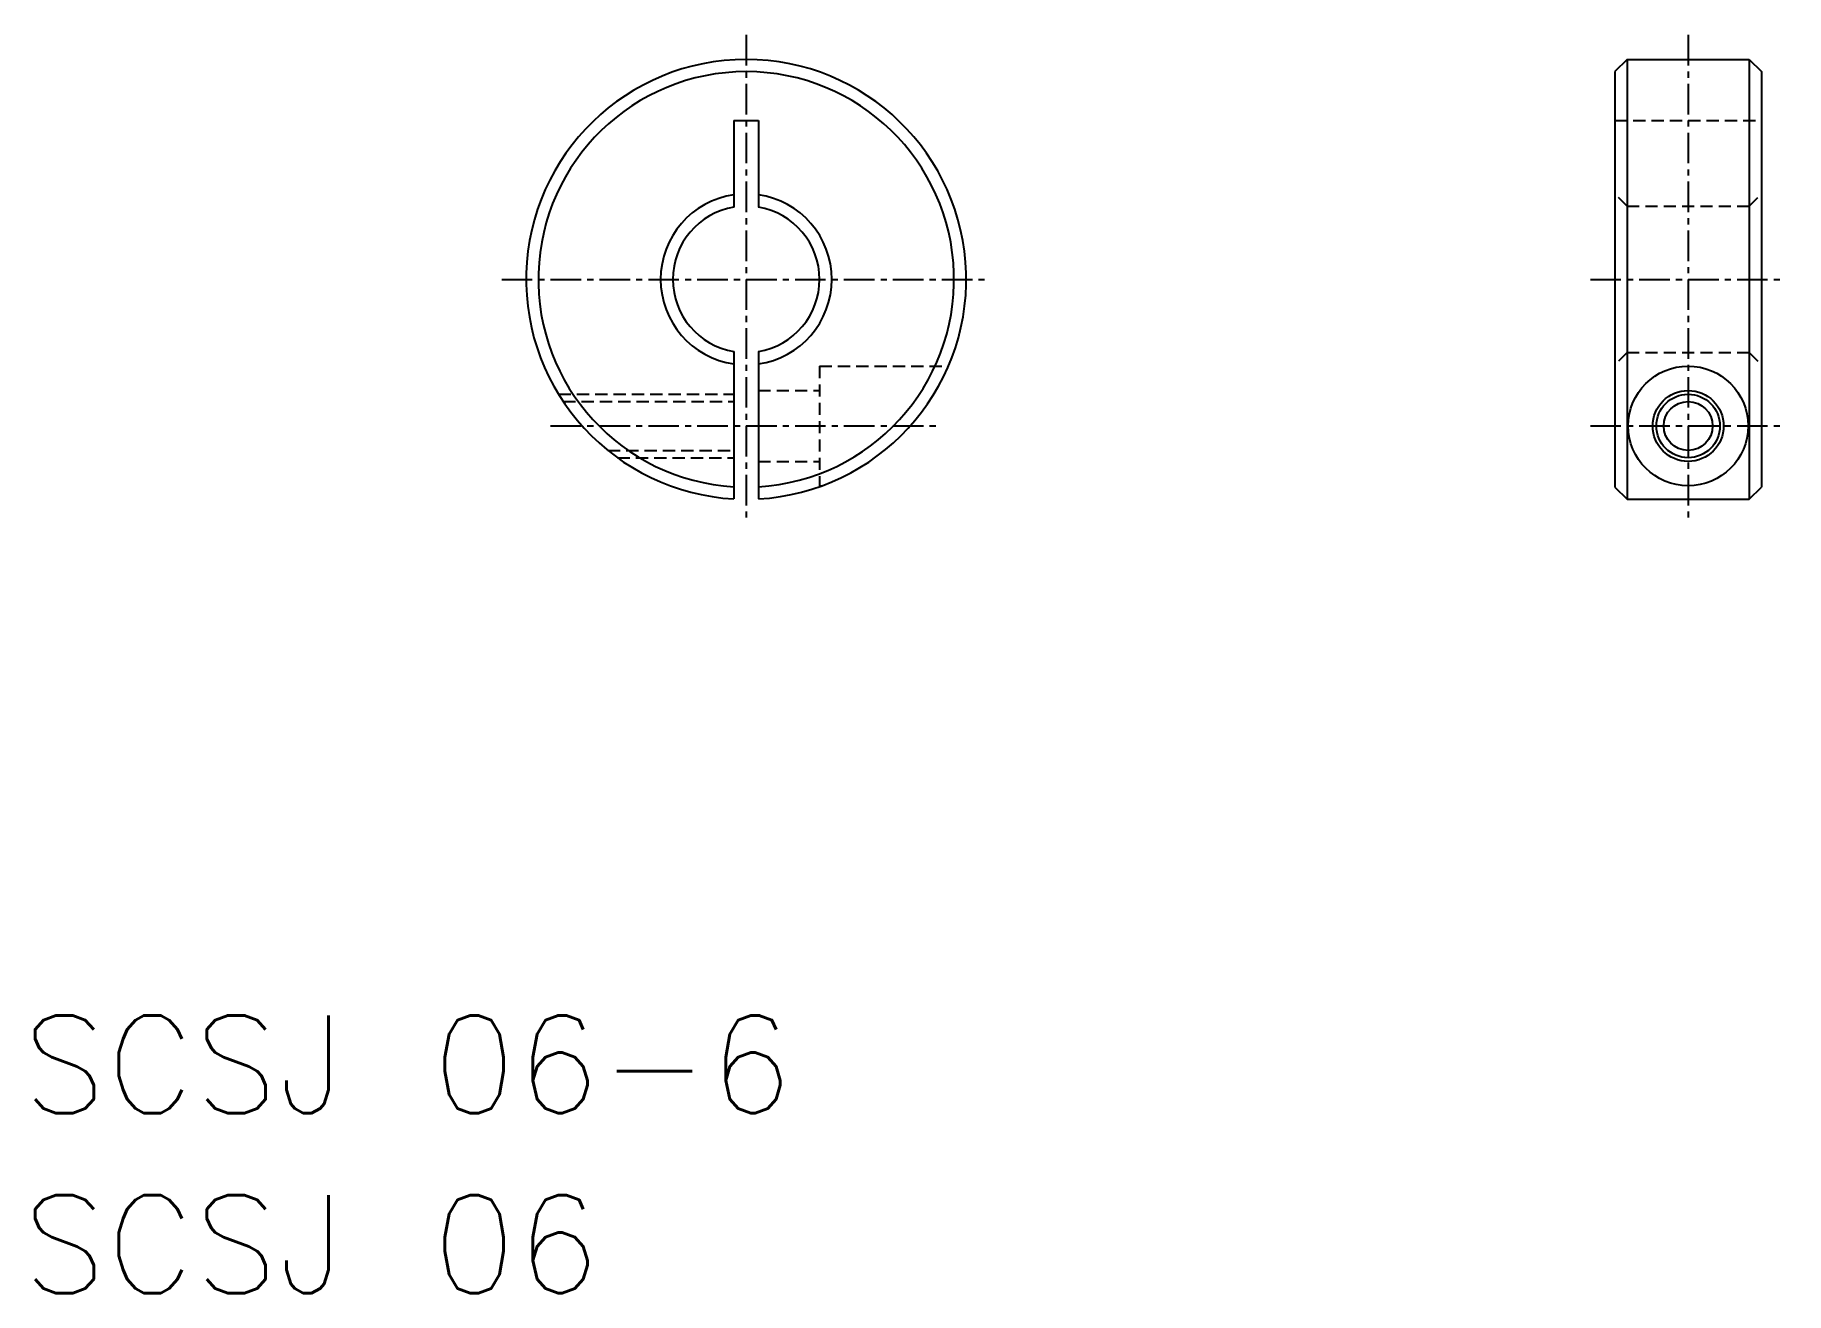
# Model space of a CAD drawing. Extents: x 263.4 to 335, y 59 to 110.5.
import ezdxf

# ---------------------------------------------------------------- set-up
doc = ezdxf.new("R2010")
doc.units = 0
doc.linetypes.add('CENTER', pattern=[2, 1.25, -0.25, 0.25, -0.25])
doc.linetypes.add('DASHED', pattern=[0.75, 0.5, -0.25])
doc.layers.get('0').update_dxf_attribs({"linetype": 'CONTINUOUS'})
doc.layers.add('CENTER', color=1, linetype='CENTER')
doc.styles.get("Standard").update_dxf_attribs({"font": 'txt.shx', "bigfont": 'bigfont.shx'})

msp = doc.modelspace()

# ---------------------------------------------------------------- linework, layer by layer
at = {"color": 7, "linetype": 'CONTINUOUS'}
for p, q in [((328.501, 109.466), (328.001, 108.966)), ((328.001, 108.966), (328.001, 91.966)), ((328.501, 109.466), (333.501, 109.466)), ((328.501, 109.466), (328.501, 91.466)), ((333.501, 109.466), (334.001, 108.966)), ((333.501, 109.466), (333.501, 91.466)), ((334.001, 108.966), (334.001, 91.966)), ((291.974, 106.966), (291.974, 103.424)), ((291.974, 106.966), (292.974, 106.966)), ((292.974, 106.966), (292.974, 103.424)), ((291.974, 97.508), (291.974, 91.479)), ((292.974, 97.508), (292.974, 91.479)), ((328.001, 91.966), (328.501, 91.466)), ((333.501, 91.466), (334.001, 91.966)), ((328.501, 91.466), (333.501, 91.466))]:
    msp.add_line(p, q, dxfattribs=at)
at = {"color": 3, "linetype": 'DASHED'}
for p, q in [((328.001, 106.966), (334.001, 106.966)), ((328.501, 103.466), (328.001, 103.966)), ((333.501, 103.466), (334.001, 103.966)), ((328.501, 103.466), (333.501, 103.466)), ((328.501, 97.466), (328.001, 96.966)), ((328.501, 97.466), (333.501, 97.466)), ((333.501, 97.466), (334.001, 96.966)), ((295.474, 96.916), (300.744, 96.916)), ((295.474, 96.916), (295.474, 92.016)), ((284.798, 95.766), (291.974, 95.766)), ((284.99, 95.466), (291.974, 95.466)), ((292.974, 95.916), (295.474, 95.916)), ((286.817, 93.466), (291.974, 93.466)), ((287.209, 93.166), (291.974, 93.166)), ((292.974, 93.016), (295.474, 93.016)), ((295.474, 92.016), (295.571, 92.016))]:
    msp.add_line(p, q, dxfattribs=at)
at = {"color": 7, "linetype": 'CONTINUOUS'}
for radius in [2.45, 1.45, 1]:
    msp.add_circle((331.001, 94.466), radius, dxfattribs=at)
at = {"color": 3, "linetype": 'CONTINUOUS'}
msp.add_circle((331.001, 94.466), 1.3, dxfattribs=at)
at = {"color": 7, "linetype": 'CONTINUOUS'}
for radius, start, end in [(9, 273.18474, 266.81526), (8.5, 273.37229, 266.62771), (3.5, 98.21321, 261.78679), (3.5, 278.21321, 81.78679), (3, 99.59407, 260.40593), (3, 279.59407, 80.40593)]:
    msp.add_arc((292.474, 100.466), radius, start, end, dxfattribs=at)
at = {"layer": 'CENTER', "color": 1, "linetype": 'CENTER'}
for p, q in [((292.474, 110.466), (292.474, 90.466)), ((331.001, 110.466), (331.001, 90.466)), ((282.474, 100.466), (302.474, 100.466)), ((327.001, 100.466), (335.001, 100.466)), ((284.474, 94.466), (300.474, 94.466)), ((327.001, 94.466), (335.001, 94.466))]:
    msp.add_line(p, q, dxfattribs=at)

# ---------------------------------------------------------------- texts
at = {"color": 7, "linetype": 'CONTINUOUS'}
for s, p in [('SCSJ 06-6', (262.872, 66.344)), ('SCSJ 06', (262.872, 58.983))]:
    msp.add_text(s, height=4, dxfattribs=at).set_placement(p)

doc.saveas('drawing.dxf')
